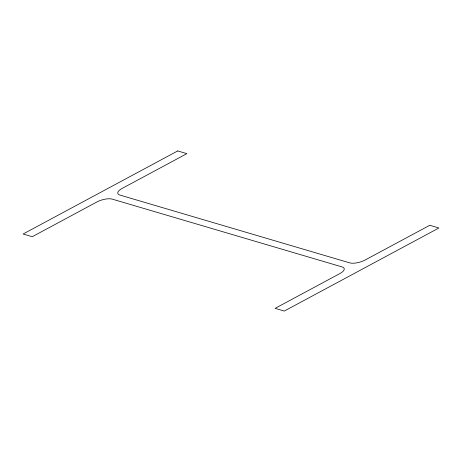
<?xml version="1.0" encoding="UTF-8"?>
<svg xmlns="http://www.w3.org/2000/svg" width="462" height="462" viewBox="0 0 462 462"><rect width="100%" height="100%" fill="white"/><g stroke="black" fill="none" stroke-linecap="round" stroke-linejoin="round"><path stroke-width="0.69" d="M177.726 150.941L23.1 234.009L32.248 236.706L96.933 201.958A11.354 4.216 -16 0 1 112.278 199.134L342.14 266.944A11.354 4.216 -16 0 1 339.813 273.608L275.127 308.356L284.274 311.059L438.9 227.991L429.752 225.294L365.067 260.042A11.354 4.216 -16 0 1 349.722 262.866L119.86 195.056A11.354 4.216 -16 0 1 122.187 188.392L186.873 153.644L177.726 150.941"/></g></svg>
